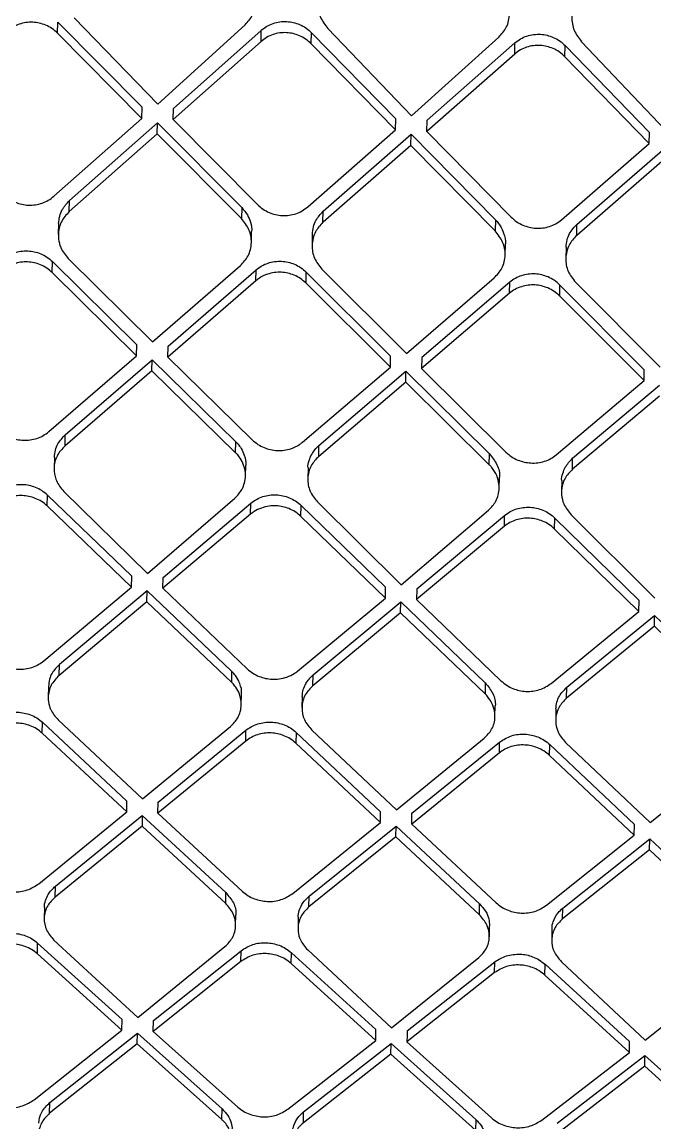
# Model space of a CAD drawing. Extents: x 939 to 1039, y 781 to 934.
# Drawn here: x 965.146 to 966.036, y 880.54 to 882.088 of the extents above; entities that cross this region are included whole.
import ezdxf

# ---------------------------------------------------------------- set-up
doc = ezdxf.new("R2010")
doc.units = 0
doc.header["$MEASUREMENT"] = 0
doc.layers.add('1', color=4, linetype='Continuous')

# ---------------------------------------------------------------- blocks, each defined once
blk = doc.blocks.new('Envoy')
at = {"layer": '1', "color": 3, "linetype": 'Continuous', "lineweight": 25}
for p, q in [((26.5653, 82.9198), (26.683, 82.7982)), ((26.542, 82.8982), (26.5423, 82.9138)), ((26.5423, 82.9138), (26.6609, 82.7939)), ((26.683, 82.7982), (26.8058, 82.9099)), ((26.7048, 82.7921), (26.8284, 82.902)), ((26.8281, 82.8864), (26.8284, 82.902)), ((26.922, 82.9046), (27.0397, 82.7819)), ((26.6605, 82.7783), (26.542, 82.8982)), ((26.8281, 82.8864), (26.7045, 82.7765)), ((26.8987, 82.8832), (26.8991, 82.8988)), ((26.8991, 82.8988), (27.0176, 82.7778)), ((27.0397, 82.7819), (27.1625, 82.8925)), ((27.0616, 82.7756), (27.1851, 82.8845)), ((27.1848, 82.8688), (27.1851, 82.8844)), ((27.2787, 82.8861), (27.3964, 82.7624)), ((27.0173, 82.7622), (26.8987, 82.8832)), ((27.1848, 82.8688), (27.0612, 82.76)), ((27.2554, 82.8649), (27.2558, 82.8806)), ((27.2558, 82.8806), (27.3743, 82.7585)), ((27.3739, 82.7429), (27.2554, 82.8649)), ((26.6605, 82.7783), (26.6609, 82.7939)), ((26.7045, 82.7765), (26.7048, 82.7921)), ((26.537, 82.6688), (26.6605, 82.7783)), ((26.7045, 82.7765), (26.8231, 82.6571)), ((27.0173, 82.7622), (27.0176, 82.7778)), ((27.0612, 82.76), (27.0616, 82.7756)), ((26.5588, 82.6628), (26.6824, 82.7721)), ((26.6821, 82.7566), (26.6824, 82.7721)), ((26.6824, 82.7721), (26.801, 82.6529)), ((26.8937, 82.6538), (27.0173, 82.7622)), ((27.0612, 82.76), (27.1798, 82.6395)), ((26.6821, 82.7566), (26.5585, 82.6473)), ((26.8006, 82.6374), (26.6821, 82.7566)), ((26.9156, 82.6477), (27.0391, 82.7559)), ((27.0388, 82.7403), (27.0391, 82.7559)), ((27.0391, 82.7559), (27.1577, 82.6356)), ((27.3739, 82.7429), (27.3743, 82.7585)), ((27.0388, 82.7403), (26.9153, 82.6322)), ((27.1573, 82.6201), (27.0388, 82.7403)), ((27.2504, 82.6356), (27.3739, 82.7429)), ((27.2723, 82.6293), (27.3958, 82.7364)), ((27.3954, 82.7208), (27.2719, 82.6138)), ((26.5585, 82.6473), (26.5588, 82.6628)), ((26.801, 82.6529), (26.8006, 82.6374)), ((26.9152, 82.6322), (26.9156, 82.6477)), ((26.5435, 82.6303), (26.5431, 82.6148)), ((27.1577, 82.6356), (27.1573, 82.6201)), ((27.2719, 82.6138), (27.2723, 82.6293)), ((26.8145, 82.6037), (26.8149, 82.6192)), ((26.9002, 82.6153), (26.8999, 82.5998)), ((27.1712, 82.5862), (27.1716, 82.6017)), ((27.2569, 82.5971), (27.2566, 82.5815)), ((26.5346, 82.5615), (26.535, 82.577)), ((26.5349, 82.577), (26.6536, 82.46)), ((26.557, 82.5812), (26.6757, 82.4639)), ((26.6532, 82.4445), (26.5346, 82.5615)), ((26.6757, 82.4639), (26.7992, 82.5713)), ((26.6975, 82.4582), (26.8211, 82.5653)), ((26.8207, 82.5498), (26.8211, 82.5653)), ((26.8914, 82.5466), (26.8917, 82.5621)), ((26.8917, 82.5621), (27.0103, 82.4441)), ((26.9138, 82.5661), (27.0324, 82.4478)), ((26.8207, 82.5498), (26.6972, 82.4427)), ((27.01, 82.4286), (26.8914, 82.5466)), ((27.0324, 82.4478), (27.1559, 82.554)), ((27.1778, 82.5478), (27.0543, 82.4419)), ((27.1774, 82.5323), (27.1778, 82.5478)), ((27.2481, 82.5285), (27.2484, 82.544)), ((27.367, 82.4249), (27.2484, 82.544)), ((27.2705, 82.5477), (27.3891, 82.4285)), ((27.1774, 82.5323), (27.0539, 82.4264)), ((27.3666, 82.4095), (27.2481, 82.5285)), ((26.6532, 82.4445), (26.6536, 82.46)), ((26.6972, 82.4427), (26.6975, 82.4582)), ((26.5297, 82.3378), (26.6532, 82.4445)), ((26.5528, 82.3333), (26.6751, 82.4388)), ((26.6748, 82.4233), (26.6751, 82.4387)), ((26.6751, 82.4388), (26.7926, 82.3236)), ((26.6972, 82.4427), (26.8158, 82.3263)), ((27.01, 82.4286), (27.0103, 82.4441)), ((27.0543, 82.4419), (27.0539, 82.4264)), ((26.6748, 82.4233), (26.5525, 82.3179)), ((26.7923, 82.3082), (26.6748, 82.4233)), ((26.8865, 82.3231), (27.01, 82.4286)), ((26.9096, 82.3184), (27.0318, 82.4227)), ((27.0315, 82.4072), (27.0318, 82.4227)), ((27.0318, 82.4227), (27.1493, 82.3066)), ((27.0539, 82.4264), (27.1725, 82.309)), ((27.3666, 82.4095), (27.367, 82.4249)), ((27.0315, 82.4072), (26.9092, 82.303)), ((27.149, 82.2912), (27.0315, 82.4072)), ((27.2432, 82.3052), (27.3666, 82.4095)), ((27.2662, 82.3003), (27.3885, 82.4034)), ((27.3882, 82.3879), (27.2659, 82.2849)), ((26.5525, 82.3179), (26.5528, 82.3333)), ((26.7923, 82.3082), (26.7926, 82.3236)), ((26.9092, 82.303), (26.9095, 82.3184)), ((26.5375, 82.3016), (26.5371, 82.2862)), ((27.149, 82.2912), (27.1493, 82.3066)), ((27.2659, 82.2849), (27.2662, 82.3003)), ((26.8062, 82.2754), (26.8065, 82.2908)), ((26.8942, 82.2868), (26.8939, 82.2714)), ((27.1629, 82.2582), (27.1632, 82.2736)), ((27.2509, 82.2689), (27.2506, 82.2535)), ((26.5274, 82.2333), (26.5278, 82.2487)), ((26.6465, 82.1347), (26.5278, 82.2487)), ((26.5507, 82.2538), (26.6685, 82.1382)), ((26.6461, 82.1193), (26.5274, 82.2333)), ((26.6685, 82.1382), (26.7912, 82.2441)), ((26.6904, 82.1329), (26.8139, 82.2372)), ((26.8135, 82.2218), (26.8139, 82.2372)), ((26.8842, 82.2187), (26.8845, 82.234)), ((26.8845, 82.234), (27.0032, 82.1191)), ((26.9075, 82.239), (27.0253, 82.1225)), ((26.8135, 82.2218), (26.6901, 82.1176)), ((27.0029, 82.1038), (26.8842, 82.2187)), ((27.0253, 82.1225), (27.1479, 82.2272)), ((27.0472, 82.117), (27.1706, 82.2201)), ((27.1703, 82.2047), (27.1706, 82.22)), ((27.2642, 82.2209), (27.382, 82.1036)), ((27.1703, 82.2047), (27.0468, 82.1017)), ((27.2409, 82.2009), (27.2412, 82.2163)), ((27.2412, 82.2163), (27.3599, 82.1005)), ((27.3595, 82.0851), (27.2409, 82.2009)), ((26.6461, 82.1193), (26.6465, 82.1347)), ((26.6901, 82.1176), (26.6904, 82.1329)), ((26.5227, 82.0155), (26.6461, 82.1193)), ((26.668, 82.114), (26.5446, 82.0104)), ((26.6677, 82.0987), (26.668, 82.114)), ((26.7867, 82.0009), (26.668, 82.114)), ((26.6901, 82.1176), (26.8088, 82.0042)), ((27.0472, 82.117), (27.0468, 82.1017)), ((26.6677, 82.0987), (26.5442, 81.9951)), ((26.7864, 81.9856), (26.6677, 82.0987)), ((26.8794, 82.0012), (27.0029, 82.1038)), ((26.9013, 81.9959), (27.0247, 82.0983)), ((27.0244, 82.083), (27.0248, 82.0983)), ((27.0248, 82.0983), (27.1434, 81.9844)), ((27.0468, 82.1017), (27.1655, 81.9875)), ((27.3595, 82.0851), (27.3599, 82.1005)), ((27.0244, 82.083), (26.901, 81.9806)), ((27.1431, 81.9691), (27.0244, 82.083)), ((27.2362, 81.9838), (27.3595, 82.0851)), ((27.258, 81.9784), (27.3814, 82.0795)), ((27.3811, 82.0642), (27.3814, 82.0795)), ((27.3814, 82.0795), (27.5001, 81.9648)), ((27.3811, 82.0642), (27.2577, 81.9631)), ((27.4998, 81.9495), (27.3811, 82.0642)), ((26.5442, 81.9951), (26.5446, 82.0104)), ((26.7867, 82.0009), (26.7864, 81.9856)), ((26.901, 81.9806), (26.9013, 81.9959)), ((26.5293, 81.9796), (26.5289, 81.9643)), ((27.1434, 81.9844), (27.1431, 81.9691)), ((27.2577, 81.9631), (27.258, 81.9784)), ((26.8003, 81.9537), (26.8007, 81.969)), ((26.886, 81.9652), (26.8857, 81.95)), ((27.157, 81.9371), (27.1574, 81.9523)), ((27.2427, 81.9479), (27.2424, 81.9326)), ((26.5205, 81.9138), (26.5208, 81.9291)), ((26.5208, 81.9291), (26.6395, 81.8183)), ((26.5429, 81.9325), (26.6616, 81.8214)), ((26.6392, 81.8031), (26.5205, 81.9138)), ((26.6616, 81.8214), (26.785, 81.923)), ((26.6835, 81.8166), (26.8069, 81.918)), ((26.8066, 81.9027), (26.8069, 81.918)), ((26.8776, 81.9149), (26.8772, 81.8996)), ((26.8776, 81.9149), (26.9963, 81.8033)), ((26.8996, 81.9181), (27.0184, 81.8062)), ((26.8066, 81.9027), (26.6832, 81.8014)), ((26.996, 81.7881), (26.8772, 81.8996)), ((27.0184, 81.8062), (27.1417, 81.9066)), ((27.0403, 81.8013), (27.1636, 81.9014)), ((27.1633, 81.8861), (27.1636, 81.9014)), ((27.2339, 81.8825), (27.2343, 81.8978)), ((27.2343, 81.8978), (27.353, 81.7854)), ((27.2563, 81.9007), (27.3751, 81.7881)), ((27.1633, 81.8861), (27.0399, 81.786)), ((27.3527, 81.7702), (27.2339, 81.8825)), ((27.3751, 81.7881), (27.4984, 81.8872)), ((26.6392, 81.8031), (26.6395, 81.8183)), ((26.6832, 81.8014), (26.6835, 81.8166)), ((26.5158, 81.7022), (26.6392, 81.8031)), ((26.6832, 81.8014), (26.8019, 81.6914)), ((26.996, 81.7881), (26.9963, 81.8033)), ((27.0399, 81.786), (27.0403, 81.8013)), ((26.5389, 81.6986), (26.6611, 81.7983)), ((26.6611, 81.7982), (26.6608, 81.783)), ((26.6611, 81.7983), (26.7787, 81.6896)), ((26.8726, 81.6884), (26.996, 81.7881)), ((27.0399, 81.786), (27.1587, 81.6753)), ((27.3527, 81.7702), (27.353, 81.7854)), ((26.6608, 81.783), (26.5386, 81.6834)), ((26.7784, 81.6743), (26.6608, 81.783)), ((26.8957, 81.6847), (27.0179, 81.7832)), ((27.0175, 81.7679), (27.0179, 81.7831)), ((27.0179, 81.7832), (27.1355, 81.6737)), ((27.2293, 81.6718), (27.3527, 81.7702)), ((27.0175, 81.7679), (26.8954, 81.6695)), ((27.1351, 81.6585), (27.0175, 81.7679)), ((27.2524, 81.6679), (27.3746, 81.7651)), ((27.3742, 81.7499), (27.3746, 81.7651)), ((27.3746, 81.7651), (27.4922, 81.6551)), ((27.3742, 81.7499), (27.2521, 81.6527)), ((27.4918, 81.6399), (27.3742, 81.7499)), ((26.5386, 81.6834), (26.5389, 81.6986)), ((26.7784, 81.6743), (26.7787, 81.6896)), ((26.8954, 81.6695), (26.8957, 81.6847)), ((26.5236, 81.6687), (26.5233, 81.6535)), ((27.1351, 81.6585), (27.1355, 81.6737)), ((27.2521, 81.6527), (27.2524, 81.6679)), ((26.7924, 81.6433), (26.7927, 81.6585)), ((26.8804, 81.6549), (26.8801, 81.6397)), ((27.1491, 81.6275), (27.1494, 81.6429)), ((27.2371, 81.6382), (27.2368, 81.6232)), ((26.5137, 81.6036), (26.514, 81.6187)), ((26.514, 81.6187), (26.6328, 81.5113)), ((26.5369, 81.6229), (26.6549, 81.514)), ((26.6325, 81.4962), (26.5137, 81.6036)), ((26.6549, 81.514), (26.7774, 81.6139)), ((26.6768, 81.5097), (26.8001, 81.608)), ((26.7998, 81.5928), (26.8001, 81.608)), ((26.8705, 81.5899), (26.8708, 81.6051)), ((26.8708, 81.6051), (26.9896, 81.4971)), ((26.8937, 81.6091), (27.0117, 81.4995)), ((26.7998, 81.5928), (26.6765, 81.4945)), ((26.9893, 81.4819), (26.8705, 81.5899)), ((27.0117, 81.4995), (27.1342, 81.5982)), ((27.0336, 81.4951), (27.1569, 81.5923)), ((27.1565, 81.5771), (27.1569, 81.5922)), ((27.2272, 81.5736), (27.2275, 81.5888)), ((27.2275, 81.5888), (27.3463, 81.4802)), ((27.2504, 81.5925), (27.3684, 81.4824)), ((27.1565, 81.5771), (27.0332, 81.48)), ((27.346, 81.465), (27.2272, 81.5736)), ((27.3684, 81.4824), (27.4908, 81.5798)), ((26.6325, 81.4962), (26.6328, 81.5113)), ((26.6765, 81.4945), (26.6768, 81.5097)), ((26.5092, 81.3984), (26.6325, 81.4962)), ((26.5311, 81.3944), (26.6544, 81.4919)), ((26.6541, 81.4768), (26.6544, 81.4919)), ((26.6544, 81.4919), (26.7733, 81.3857)), ((26.6765, 81.4945), (26.7953, 81.3881)), ((26.9893, 81.4819), (26.9896, 81.4971)), ((26.6541, 81.4768), (26.5308, 81.3793)), ((26.7729, 81.3705), (26.6541, 81.4768)), ((26.866, 81.3853), (26.9893, 81.4819)), ((26.8879, 81.3812), (27.0112, 81.4776)), ((27.0108, 81.4624), (27.0112, 81.4775)), ((27.0112, 81.4776), (27.13, 81.3708)), ((27.0332, 81.48), (27.1521, 81.3729)), ((27.346, 81.465), (27.3463, 81.4802)), ((27.0108, 81.4624), (26.8876, 81.366)), ((27.1297, 81.3556), (27.0108, 81.4624)), ((27.2227, 81.3696), (27.346, 81.465)), ((27.2446, 81.3655), (27.3679, 81.4606)), ((27.3676, 81.4454), (27.3679, 81.4606)), ((27.3679, 81.4606), (27.4867, 81.3533)), ((27.3676, 81.4454), (27.2443, 81.3503)), ((27.4864, 81.3382), (27.3676, 81.4454)), ((26.5308, 81.3793), (26.5311, 81.3944)), ((26.7729, 81.3705), (26.7733, 81.3857)), ((26.8876, 81.366), (26.8879, 81.3812)), ((27.13, 81.3708), (27.1297, 81.3556))]:
    blk.add_line(p, q, dxfattribs=at)
for points, knots in [([(26.8058, 82.9099), (26.8097, 82.9143), (26.8158, 82.9212), (26.8199, 82.933), (26.8215, 82.9458), (26.8188, 82.962), (26.8109, 82.9723), (26.8069, 82.9773)], [0, 0, 0, 0, 0.230744, 0.361098, 0.501235, 0.750868, 1, 1, 1, 1]), ([(26.9238, 82.972), (26.9199, 82.9677), (26.9137, 82.9608), (26.9095, 82.949), (26.9077, 82.9362), (26.9103, 82.9199), (26.9181, 82.9097), (26.922, 82.9046)], [0, 0, 0, 0, 0.229386, 0.360148, 0.501401, 0.750997, 1, 1, 1, 1]), ([(27.1625, 82.8925), (27.1664, 82.8969), (27.1726, 82.9038), (27.1766, 82.9157), (27.1782, 82.9284), (27.1755, 82.9446), (27.1676, 82.9548), (27.1636, 82.96)], [0, 0, 0, 0, 0.232806, 0.362696, 0.501393, 0.750877, 1, 1, 1, 1]), ([(27.2805, 82.9536), (27.2766, 82.9492), (27.2704, 82.9424), (27.2662, 82.9305), (27.2644, 82.9178), (27.267, 82.9016), (27.2748, 82.8913), (27.2787, 82.8861)], [0, 0, 0, 0, 0.23153, 0.361785, 0.501531, 0.750955, 1, 1, 1, 1]), ([(26.8284, 82.9021), (26.831, 82.9041), (26.8361, 82.9081), (26.8451, 82.9121), (26.8545, 82.9143), (26.8673, 82.9149), (26.88, 82.9118), (26.8916, 82.9057), (26.8965, 82.9011), (26.8991, 82.8988)], [0, 0, 0, 0, 0.129435, 0.255851, 0.379519, 0.500797, 0.737998, 0.865938, 1, 1, 1, 1]), ([(26.542, 82.8982), (26.5394, 82.9005), (26.5345, 82.9049), (26.5229, 82.911), (26.507, 82.9147), (26.4908, 82.9122), (26.479, 82.9069), (26.4739, 82.9028), (26.4713, 82.9008)], [0, 0, 0, 0, 0.133243, 0.260986, 0.499752, 0.742692, 0.869576, 1, 1, 1, 1]), ([(26.8987, 82.8832), (26.8962, 82.8855), (26.8912, 82.89), (26.8797, 82.8962), (26.8669, 82.8992), (26.8542, 82.8987), (26.8448, 82.8964), (26.8357, 82.8925), (26.8306, 82.8884), (26.8281, 82.8864)], [0, 0, 0, 0, 0.134049, 0.261938, 0.499066, 0.620291, 0.744053, 0.870522, 1, 1, 1, 1]), ([(27.1851, 82.8845), (27.1877, 82.8865), (27.1927, 82.8904), (27.2018, 82.8943), (27.2113, 82.8965), (27.224, 82.8969), (27.2367, 82.8938), (27.2482, 82.8875), (27.2532, 82.8829), (27.2558, 82.8806)], [0, 0, 0, 0, 0.128778, 0.255045, 0.379104, 0.501348, 0.736921, 0.865058, 1, 1, 1, 1]), ([(27.2554, 82.8649), (27.2529, 82.8673), (27.2479, 82.8719), (27.2364, 82.8781), (27.2236, 82.8813), (27.2109, 82.8808), (27.2014, 82.8787), (27.1924, 82.8748), (27.1873, 82.8708), (27.1848, 82.8688)], [0, 0, 0, 0, 0.135063, 0.263292, 0.499025, 0.621012, 0.745079, 0.87129, 1, 1, 1, 1]), ([(26.4663, 82.6714), (26.4688, 82.6691), (26.4737, 82.6648), (26.4853, 82.6588), (26.5013, 82.6551), (26.5175, 82.6576), (26.5293, 82.6628), (26.5344, 82.6668), (26.537, 82.6688)], [0, 0, 0, 0, 0.132177, 0.259554, 0.499634, 0.744295, 0.8708, 1, 1, 1, 1]), ([(26.5435, 82.6303), (26.5438, 82.6338), (26.5445, 82.6406), (26.549, 82.6522), (26.5551, 82.6588), (26.5588, 82.6628)], [0, 0, 0, 0, 0.29351, 0.563334, 1, 1, 1, 1]), ([(26.801, 82.6529), (26.8038, 82.6496), (26.8091, 82.6433), (26.8137, 82.6318), (26.8155, 82.6237), (26.8149, 82.6192), (26.8149, 82.6192)], [0, 0, 0, 0, 0.343029, 0.631203, 0.996692, 1, 1, 1, 1]), ([(26.8231, 82.657), (26.8256, 82.6548), (26.8305, 82.6504), (26.8421, 82.6443), (26.8581, 82.6405), (26.8743, 82.6428), (26.8861, 82.6479), (26.8912, 82.6519), (26.8937, 82.6538)], [0, 0, 0, 0, 0.133183, 0.260919, 0.499517, 0.74545, 0.871693, 1, 1, 1, 1]), ([(26.5585, 82.6473), (26.5543, 82.6426), (26.5458, 82.6332), (26.5424, 82.6167), (26.5438, 82.6046), (26.5476, 82.5928), (26.553, 82.5861), (26.557, 82.5812)], [0, 0, 0, 0, 0.249617, 0.499876, 0.663693, 0.750668, 1, 1, 1, 1]), ([(26.7992, 82.5713), (26.8032, 82.5756), (26.8094, 82.5823), (26.8136, 82.5939), (26.8153, 82.6064), (26.8126, 82.6224), (26.8046, 82.6324), (26.8006, 82.6374)], [0, 0, 0, 0, 0.232377, 0.362293, 0.501121, 0.750657, 1, 1, 1, 1]), ([(26.9003, 82.6153), (26.9006, 82.6188), (26.9012, 82.6256), (26.9057, 82.6371), (26.9118, 82.6436), (26.9156, 82.6477)], [0, 0, 0, 0, 0.29224, 0.558081, 1, 1, 1, 1]), ([(27.1798, 82.6395), (27.1823, 82.6372), (27.1873, 82.6327), (27.1988, 82.6266), (27.2116, 82.6235), (27.2244, 82.6239), (27.2339, 82.626), (27.2428, 82.6298), (27.2479, 82.6337), (27.2504, 82.6356)], [0, 0, 0, 0, 0.134104, 0.262015, 0.498736, 0.622356, 0.746931, 0.872739, 1, 1, 1, 1]), ([(26.9152, 82.6322), (26.9113, 82.6279), (26.9051, 82.6212), (26.9009, 82.6096), (26.8992, 82.5971), (26.9019, 82.5811), (26.9098, 82.5711), (26.9138, 82.5661)], [0, 0, 0, 0, 0.230338, 0.360818, 0.501259, 0.750756, 1, 1, 1, 1]), ([(27.1577, 82.6356), (27.1579, 82.6353), (27.1587, 82.6346), (27.1611, 82.6319), (27.1653, 82.6262), (27.1701, 82.6158), (27.1723, 82.6068), (27.1716, 82.6018), (27.1716, 82.6017)], [0, 0, 0, 0, 0.02783, 0.083371, 0.277313, 0.581517, 0.995392, 1, 1, 1, 1]), ([(27.2569, 82.5971), (27.2573, 82.6005), (27.2579, 82.6072), (27.2623, 82.6186), (27.2684, 82.6252), (27.2723, 82.6293)], [0, 0, 0, 0, 0.286389, 0.550915, 1, 1, 1, 1]), ([(27.1559, 82.554), (27.1599, 82.5583), (27.1662, 82.565), (27.1703, 82.5766), (27.172, 82.5891), (27.1693, 82.605), (27.1613, 82.615), (27.1573, 82.6201)], [0, 0, 0, 0, 0.234655, 0.364035, 0.501237, 0.750641, 1, 1, 1, 1]), ([(27.2719, 82.6138), (27.2679, 82.6095), (27.2617, 82.6028), (27.2575, 82.5912), (27.2559, 82.5787), (27.2586, 82.5628), (27.2665, 82.5528), (27.2705, 82.5477)], [0, 0, 0, 0, 0.23277, 0.362671, 0.501338, 0.750702, 1, 1, 1, 1]), ([(26.4643, 82.5796), (26.4669, 82.5816), (26.472, 82.5856), (26.4838, 82.5907), (26.4999, 82.5931), (26.5159, 82.5896), (26.5274, 82.5836), (26.5324, 82.5792), (26.535, 82.577)], [0, 0, 0, 0, 0.130248, 0.257163, 0.500635, 0.739229, 0.866904, 1, 1, 1, 1]), ([(26.5346, 82.5615), (26.5321, 82.5637), (26.5271, 82.5681), (26.5155, 82.5741), (26.4996, 82.5776), (26.4835, 82.5752), (26.4716, 82.5701), (26.4665, 82.5661), (26.4639, 82.5641)], [0, 0, 0, 0, 0.13333, 0.261137, 0.499821, 0.743116, 0.869917, 1, 1, 1, 1]), ([(26.821, 82.5653), (26.8236, 82.5673), (26.8287, 82.5712), (26.8406, 82.5763), (26.8567, 82.5786), (26.8726, 82.5748), (26.8842, 82.5688), (26.8892, 82.5644), (26.8917, 82.5621)], [0, 0, 0, 0, 0.129218, 0.255736, 0.500572, 0.737575, 0.865673, 1, 1, 1, 1]), ([(26.8914, 82.5466), (26.8888, 82.5489), (26.8838, 82.5533), (26.8722, 82.5594), (26.8594, 82.5623), (26.8466, 82.5617), (26.8361, 82.5592), (26.8272, 82.5552), (26.8224, 82.5512), (26.8207, 82.5498)], [0, 0, 0, 0, 0.134348, 0.26245, 0.499529, 0.624263, 0.749545, 0.914824, 1, 1, 1, 1]), ([(27.2484, 82.544), (27.2458, 82.5463), (27.2408, 82.5508), (27.2293, 82.5569), (27.2133, 82.5607), (27.1972, 82.5586), (27.1854, 82.5536), (27.1803, 82.5498), (27.1778, 82.5478)], [0, 0, 0, 0, 0.13568, 0.264226, 0.499461, 0.745526, 0.87173, 1, 1, 1, 1]), ([(27.2481, 82.5285), (27.2455, 82.5308), (27.2405, 82.5353), (27.2289, 82.5414), (27.213, 82.5452), (27.1969, 82.5431), (27.185, 82.5381), (27.18, 82.5343), (27.1774, 82.5323)], [0, 0, 0, 0, 0.135743, 0.264378, 0.499809, 0.745583, 0.871773, 1, 1, 1, 1]), ([(26.459, 82.3404), (26.4616, 82.3382), (26.4665, 82.3339), (26.4781, 82.3281), (26.4941, 82.3245), (26.5103, 82.3269), (26.5221, 82.332), (26.5272, 82.3359), (26.5297, 82.3378)], [0, 0, 0, 0, 0.132075, 0.259484, 0.499757, 0.745009, 0.871373, 1, 1, 1, 1]), ([(26.5375, 82.3016), (26.5378, 82.3051), (26.5384, 82.3117), (26.543, 82.323), (26.5491, 82.3294), (26.5528, 82.3333)], [0, 0, 0, 0, 0.296569, 0.563828, 1, 1, 1, 1]), ([(26.8158, 82.3263), (26.8184, 82.324), (26.8234, 82.3197), (26.8349, 82.3138), (26.8478, 82.3109), (26.8606, 82.3114), (26.8714, 82.3139), (26.8795, 82.3178), (26.8846, 82.3214), (26.886, 82.3227), (26.8865, 82.3231)], [0, 0, 0, 0, 0.133099, 0.26075, 0.499019, 0.624478, 0.749567, 0.924951, 0.974997, 1, 1, 1, 1]), ([(26.5525, 82.3179), (26.5483, 82.3134), (26.5399, 82.3042), (26.5361, 82.287), (26.538, 82.2751), (26.5423, 82.264), (26.5467, 82.2586), (26.5507, 82.2538)], [0, 0, 0, 0, 0.249858, 0.50007, 0.722858, 0.750338, 1, 1, 1, 1]), ([(26.7926, 82.3236), (26.7936, 82.3226), (26.7964, 82.3197), (26.8009, 82.3135), (26.8052, 82.3037), (26.8072, 82.2954), (26.8065, 82.2909), (26.8065, 82.2908)], [0, 0, 0, 0, 0.113792, 0.317123, 0.609763, 0.991427, 1, 1, 1, 1]), ([(26.8942, 82.2868), (26.8942, 82.2869), (26.8937, 82.2903), (26.8956, 82.2969), (26.8996, 82.3081), (26.9057, 82.3144), (26.9095, 82.3184)], [0, 0, 0, 0, 0.003668, 0.294134, 0.557272, 1, 1, 1, 1]), ([(26.7912, 82.2441), (26.795, 82.2482), (26.801, 82.2546), (26.8052, 82.2659), (26.8069, 82.2773), (26.8048, 82.2895), (26.7996, 82.2996), (26.7954, 82.3051), (26.7931, 82.3074), (26.7925, 82.308), (26.7923, 82.3082), (26.7923, 82.3082)], [0, 0, 0, 0, 0.225118, 0.356516, 0.500194, 0.714248, 0.86907, 0.964398, 0.98966, 0.998826, 1, 1, 1, 1]), ([(26.9092, 82.303), (26.9053, 82.2988), (26.8991, 82.2924), (26.8949, 82.2811), (26.8931, 82.269), (26.8957, 82.2536), (26.9036, 82.2438), (26.9075, 82.239)], [0, 0, 0, 0, 0.231787, 0.361848, 0.501083, 0.750545, 1, 1, 1, 1]), ([(27.1493, 82.3066), (27.1532, 82.3017), (27.1609, 82.2919), (27.164, 82.2796), (27.1632, 82.2737), (27.1632, 82.2736)], [0, 0, 0, 0, 0.495924, 0.991582, 1, 1, 1, 1]), ([(27.1725, 82.309), (27.1751, 82.3067), (27.1801, 82.3023), (27.1917, 82.2963), (27.2077, 82.2926), (27.2238, 82.2946), (27.2357, 82.2996), (27.2407, 82.3033), (27.2432, 82.3052)], [0, 0, 0, 0, 0.134596, 0.262839, 0.499582, 0.74771, 0.8734, 1, 1, 1, 1]), ([(27.251, 82.2689), (27.251, 82.269), (27.2503, 82.2724), (27.2523, 82.2789), (27.2562, 82.29), (27.2623, 82.2963), (27.2662, 82.3003)], [0, 0, 0, 0, 0.007502, 0.29141, 0.551743, 1, 1, 1, 1]), ([(27.1479, 82.2272), (27.1518, 82.2313), (27.1578, 82.2377), (27.162, 82.2489), (27.163, 82.2559), (27.1629, 82.261), (27.1625, 82.2669), (27.1599, 82.2764), (27.1546, 82.2851), (27.1504, 82.2899), (27.1491, 82.2911), (27.149, 82.2912)], [0, 0, 0, 0, 0.228485, 0.358992, 0.500078, 0.526977, 0.577603, 0.749738, 0.930034, 0.992889, 1, 1, 1, 1]), ([(27.2659, 82.2849), (27.262, 82.2809), (27.2559, 82.2745), (27.2517, 82.2633), (27.2506, 82.2569), (27.2506, 82.2535), (27.2506, 82.2534), (27.2506, 82.253), (27.2506, 82.2515), (27.2508, 82.2458), (27.2534, 82.2343), (27.2603, 82.2258), (27.2642, 82.2209)], [0, 0, 0, 0, 0.226983, 0.358103, 0.50071, 0.501307, 0.502371, 0.505866, 0.518519, 0.56623, 0.750723, 1, 1, 1, 1]), ([(26.5278, 82.2487), (26.5252, 82.2508), (26.5202, 82.2551), (26.5086, 82.2609), (26.4926, 82.2644), (26.4764, 82.262), (26.4647, 82.257), (26.4596, 82.2531), (26.4571, 82.2512)], [0, 0, 0, 0, 0.133318, 0.261535, 0.502027, 0.745915, 0.871754, 1, 1, 1, 1]), ([(26.8139, 82.2372), (26.8164, 82.2391), (26.8215, 82.2429), (26.8333, 82.2479), (26.8494, 82.2501), (26.8654, 82.2465), (26.8769, 82.2406), (26.882, 82.2363), (26.8845, 82.2341)], [0, 0, 0, 0, 0.128657, 0.254996, 0.500344, 0.736844, 0.865171, 1, 1, 1, 1]), ([(26.5274, 82.2333), (26.5249, 82.2355), (26.5199, 82.2398), (26.5083, 82.2455), (26.4924, 82.249), (26.4763, 82.2467), (26.4644, 82.2416), (26.4593, 82.2378), (26.4568, 82.2358)], [0, 0, 0, 0, 0.133562, 0.261508, 0.49991, 0.743571, 0.870279, 1, 1, 1, 1]), ([(26.8842, 82.2187), (26.8816, 82.2209), (26.8766, 82.2252), (26.865, 82.2311), (26.8522, 82.234), (26.8389, 82.2334), (26.8283, 82.2307), (26.8196, 82.2267), (26.8151, 82.2231), (26.8135, 82.2218)], [0, 0, 0, 0, 0.134869, 0.263171, 0.499656, 0.624617, 0.768978, 0.919287, 1, 1, 1, 1]), ([(27.1706, 82.2201), (27.1731, 82.2219), (27.1782, 82.2257), (27.19, 82.2305), (27.2061, 82.2326), (27.222, 82.2289), (27.2336, 82.223), (27.2386, 82.2186), (27.2412, 82.2163)], [0, 0, 0, 0, 0.127504, 0.253491, 0.500225, 0.73459, 0.863505, 1, 1, 1, 1]), ([(27.2409, 82.2009), (27.2383, 82.2032), (27.2332, 82.2076), (27.2216, 82.2135), (27.2057, 82.2172), (27.1897, 82.2152), (27.1778, 82.2103), (27.1728, 82.2066), (27.1703, 82.2047)], [0, 0, 0, 0, 0.136574, 0.265554, 0.499935, 0.746437, 0.872416, 1, 1, 1, 1]), ([(27.0029, 82.1038), (27.0029, 82.1066), (27.003, 82.1118), (27.0031, 82.1169), (27.0032, 82.1191)], [0, 0, 0, 0, 0.560023, 1, 1, 1, 1]), ([(26.452, 82.018), (26.4545, 82.0159), (26.4595, 82.0117), (26.4711, 82.006), (26.4871, 82.0026), (26.5033, 82.0049), (26.5151, 82.0099), (26.5201, 82.0136), (26.5227, 82.0155)], [0, 0, 0, 0, 0.132014, 0.259446, 0.499838, 0.74586, 0.872008, 1, 1, 1, 1]), ([(26.5446, 82.0104), (26.5408, 82.0066), (26.5348, 82.0004), (26.5302, 81.9894), (26.5296, 81.983), (26.5293, 81.9796)], [0, 0, 0, 0, 0.439332, 0.70511, 1, 1, 1, 1]), ([(26.8088, 82.0042), (26.8113, 82.0021), (26.8163, 81.9979), (26.8279, 81.9921), (26.8408, 81.9893), (26.8541, 81.9899), (26.8648, 81.9925), (26.8734, 81.9964), (26.8779, 81.9999), (26.8795, 82.0012)], [0, 0, 0, 0, 0.13334, 0.261122, 0.499204, 0.624883, 0.769774, 0.920433, 1, 1, 1, 1]), ([(26.5442, 81.9951), (26.54, 81.9907), (26.5316, 81.9818), (26.5281, 81.9659), (26.5296, 81.9545), (26.5316, 81.9489), (26.5346, 81.942), (26.5388, 81.9371), (26.5429, 81.9325)], [0, 0, 0, 0, 0.249793, 0.499677, 0.679349, 0.742778, 0.750271, 1, 1, 1, 1]), ([(26.785, 81.923), (26.7889, 81.927), (26.7951, 81.9333), (26.7993, 81.9442), (26.801, 81.9555), (26.7989, 81.9675), (26.7936, 81.9775), (26.7893, 81.9827), (26.7871, 81.9849), (26.7866, 81.9854), (26.7864, 81.9856), (26.7864, 81.9856), (26.7864, 81.9856), (26.7864, 81.9856), (26.7864, 81.9856)], [0, 0, 0, 0, 0.227885, 0.35855, 0.500086, 0.718042, 0.874233, 0.968289, 0.991941, 0.997915, 0.999441, 0.99986, 0.999994, 1, 1, 1, 1]), ([(26.8006, 81.969), (26.8006, 81.969), (26.8015, 81.9739), (26.799, 81.9826), (26.7941, 81.9925), (26.7898, 81.9978), (26.7876, 82.0001), (26.787, 82.0007), (26.7868, 82.0008), (26.7867, 82.0009), (26.7867, 82.0009)], [0, 0, 0, 0, 0.001997, 0.430282, 0.739744, 0.929834, 0.979906, 0.993726, 0.99779, 1, 1, 1, 1]), ([(26.886, 81.9652), (26.8864, 81.9686), (26.887, 81.9749), (26.8915, 81.9858), (26.8975, 81.992), (26.9013, 81.9959)], [0, 0, 0, 0, 0.288589, 0.552216, 1, 1, 1, 1]), ([(27.1655, 81.9875), (27.1681, 81.9853), (27.1731, 81.981), (27.1847, 81.9751), (27.2007, 81.9716), (27.2204, 81.9737), (27.2309, 81.9804), (27.2362, 81.9838)], [0, 0, 0, 0, 0.135354, 0.264002, 0.500386, 0.749939, 1, 1, 1, 1]), ([(26.901, 81.9806), (26.897, 81.9766), (26.8908, 81.9702), (26.8867, 81.9592), (26.885, 81.9474), (26.8877, 81.9323), (26.8956, 81.9228), (26.8996, 81.9181)], [0, 0, 0, 0, 0.232985, 0.362696, 0.500925, 0.750392, 1, 1, 1, 1]), ([(27.1434, 81.9844), (27.1473, 81.9796), (27.1551, 81.9701), (27.1581, 81.9581), (27.1574, 81.9524), (27.1574, 81.9523)], [0, 0, 0, 0, 0.499069, 0.997726, 1, 1, 1, 1]), ([(27.2427, 81.9479), (27.2431, 81.9511), (27.2436, 81.9574), (27.2481, 81.9682), (27.2542, 81.9745), (27.258, 81.9784)], [0, 0, 0, 0, 0.282084, 0.544289, 1, 1, 1, 1]), ([(27.1417, 81.9066), (27.1457, 81.9106), (27.1519, 81.9169), (27.1561, 81.9278), (27.1578, 81.9396), (27.1551, 81.953), (27.1488, 81.963), (27.1447, 81.9675), (27.1435, 81.9687), (27.1431, 81.969), (27.1431, 81.9691)], [0, 0, 0, 0, 0.231743, 0.361581, 0.500463, 0.749326, 0.932546, 0.980812, 0.997939, 1, 1, 1, 1]), ([(27.2577, 81.9631), (27.2538, 81.9591), (27.2476, 81.9529), (27.2434, 81.942), (27.2422, 81.9337), (27.2427, 81.9247), (27.2458, 81.9132), (27.2523, 81.9054), (27.2563, 81.9007)], [0, 0, 0, 0, 0.229044, 0.359558, 0.500422, 0.590363, 0.750606, 1, 1, 1, 1]), ([(26.4501, 81.9316), (26.4527, 81.9335), (26.4577, 81.9372), (26.4696, 81.9421), (26.4856, 81.9444), (26.5016, 81.9411), (26.5132, 81.9354), (26.5182, 81.9313), (26.5208, 81.9291)], [0, 0, 0, 0, 0.129028, 0.255432, 0.499676, 0.737452, 0.865731, 1, 1, 1, 1]), ([(26.5205, 81.9138), (26.5179, 81.916), (26.5129, 81.9202), (26.5012, 81.9258), (26.4853, 81.9291), (26.4693, 81.9269), (26.4574, 81.922), (26.4523, 81.9182), (26.4498, 81.9163)], [0, 0, 0, 0, 0.134085, 0.262263, 0.49998, 0.743964, 0.870586, 1, 1, 1, 1]), ([(26.8069, 81.918), (26.8094, 81.9198), (26.8145, 81.9235), (26.8263, 81.9283), (26.8423, 81.9305), (26.8582, 81.927), (26.8699, 81.9214), (26.875, 81.9171), (26.8776, 81.9149)], [0, 0, 0, 0, 0.12755, 0.253448, 0.49938, 0.734699, 0.863712, 1, 1, 1, 1]), ([(26.8772, 81.8997), (26.8746, 81.9018), (26.8695, 81.9061), (26.8579, 81.9118), (26.842, 81.9152), (26.826, 81.9131), (26.8142, 81.9082), (26.8091, 81.9046), (26.8066, 81.9027)], [0, 0, 0, 0, 0.135943, 0.264732, 0.500035, 0.745711, 0.871894, 1, 1, 1, 1]), ([(27.1636, 81.9014), (27.1689, 81.9048), (27.1794, 81.9114), (27.199, 81.9135), (27.2148, 81.91), (27.2265, 81.9043), (27.2316, 81.9), (27.2343, 81.8978)], [0, 0, 0, 0, 0.251351, 0.499313, 0.732094, 0.861748, 1, 1, 1, 1]), ([(27.2339, 81.8825), (27.2313, 81.8847), (27.2262, 81.889), (27.2145, 81.8948), (27.1986, 81.8983), (27.1826, 81.8963), (27.1708, 81.8916), (27.1658, 81.8879), (27.1633, 81.8861)], [0, 0, 0, 0, 0.138139, 0.267657, 0.500053, 0.747403, 0.873172, 1, 1, 1, 1]), ([(26.4451, 81.7046), (26.4477, 81.7026), (26.4527, 81.6985), (26.4643, 81.693), (26.4803, 81.6898), (26.5001, 81.6921), (26.5105, 81.6988), (26.5158, 81.7022)], [0, 0, 0, 0, 0.132183, 0.259831, 0.500587, 0.748043, 1, 1, 1, 1]), ([(26.5237, 81.6687), (26.5236, 81.6688), (26.5232, 81.6721), (26.5249, 81.6784), (26.5291, 81.6889), (26.5351, 81.6949), (26.5389, 81.6986)], [0, 0, 0, 0, 0.006648, 0.299298, 0.562734, 1, 1, 1, 1]), ([(26.8019, 81.6914), (26.8045, 81.6893), (26.8095, 81.6851), (26.8212, 81.6796), (26.8371, 81.6762), (26.8569, 81.6785), (26.8674, 81.6851), (26.8726, 81.6884)], [0, 0, 0, 0, 0.134159, 0.262466, 0.500563, 0.749972, 1, 1, 1, 1]), ([(26.5386, 81.6834), (26.5347, 81.6795), (26.5286, 81.6734), (26.5243, 81.6628), (26.5225, 81.6513), (26.5251, 81.6366), (26.533, 81.6275), (26.5369, 81.6229)], [0, 0, 0, 0, 0.230621, 0.360894, 0.500799, 0.750283, 1, 1, 1, 1]), ([(26.7787, 81.6896), (26.7826, 81.685), (26.7904, 81.6758), (26.7935, 81.6642), (26.7927, 81.6586), (26.7927, 81.6585)], [0, 0, 0, 0, 0.497029, 0.993852, 1, 1, 1, 1]), ([(26.8805, 81.6549), (26.8805, 81.655), (26.8798, 81.6582), (26.8818, 81.6644), (26.8857, 81.6749), (26.8918, 81.6809), (26.8957, 81.6847)], [0, 0, 0, 0, 0.010043, 0.292549, 0.552006, 1, 1, 1, 1]), ([(26.7774, 81.6139), (26.7813, 81.6178), (26.7874, 81.6239), (26.7915, 81.6346), (26.7931, 81.646), (26.7903, 81.6606), (26.7824, 81.6698), (26.7784, 81.6744)], [0, 0, 0, 0, 0.231647, 0.361636, 0.500772, 0.750206, 1, 1, 1, 1]), ([(26.8954, 81.6695), (26.8915, 81.6656), (26.8854, 81.6596), (26.8811, 81.649), (26.8801, 81.6424), (26.8801, 81.6376), (26.8804, 81.632), (26.8831, 81.6214), (26.8898, 81.6137), (26.8937, 81.6091)], [0, 0, 0, 0, 0.227823, 0.358586, 0.5003, 0.526692, 0.577279, 0.750497, 1, 1, 1, 1]), ([(27.1355, 81.6737), (27.1385, 81.6704), (27.1444, 81.664), (27.1488, 81.6532), (27.1492, 81.6461), (27.1494, 81.6429)], [0, 0, 0, 0, 0.371695, 0.708248, 1, 1, 1, 1]), ([(27.1587, 81.6753), (27.1613, 81.6732), (27.1664, 81.669), (27.178, 81.6633), (27.194, 81.6599), (27.2137, 81.662), (27.2241, 81.6685), (27.2293, 81.6718)], [0, 0, 0, 0, 0.136601, 0.2657, 0.500572, 0.751968, 1, 1, 1, 1]), ([(27.2373, 81.6382), (27.2373, 81.6387), (27.2369, 81.6423), (27.2391, 81.6504), (27.244, 81.6603), (27.2501, 81.6658), (27.2524, 81.6679)], [0, 0, 0, 0, 0.049978, 0.3185, 0.736931, 1, 1, 1, 1]), ([(27.1342, 81.5982), (27.1381, 81.6022), (27.1442, 81.6083), (27.1482, 81.6189), (27.1498, 81.6302), (27.147, 81.6448), (27.1391, 81.6539), (27.1352, 81.6585)], [0, 0, 0, 0, 0.235665, 0.364641, 0.500744, 0.750153, 1, 1, 1, 1]), ([(27.2521, 81.6527), (27.2481, 81.6488), (27.242, 81.6428), (27.2378, 81.6323), (27.2361, 81.6209), (27.2387, 81.6063), (27.2465, 81.5971), (27.2504, 81.5925)], [0, 0, 0, 0, 0.232668, 0.362409, 0.500799, 0.750185, 1, 1, 1, 1]), ([(26.4433, 81.6211), (26.4459, 81.623), (26.4509, 81.6266), (26.4627, 81.6314), (26.4787, 81.6336), (26.4947, 81.6304), (26.5063, 81.6249), (26.5114, 81.6208), (26.514, 81.6187)], [0, 0, 0, 0, 0.128525, 0.254776, 0.499608, 0.735865, 0.864575, 1, 1, 1, 1]), ([(26.5137, 81.6036), (26.5111, 81.6056), (26.506, 81.6097), (26.4943, 81.6152), (26.4784, 81.6184), (26.4624, 81.6162), (26.4506, 81.6114), (26.4456, 81.6078), (26.443, 81.6059)], [0, 0, 0, 0, 0.135324, 0.263925, 0.500045, 0.744408, 0.870934, 1, 1, 1, 1]), ([(26.8001, 81.608), (26.8054, 81.6114), (26.8159, 81.6179), (26.8354, 81.6201), (26.8513, 81.6169), (26.863, 81.6115), (26.8681, 81.6073), (26.8708, 81.6051)], [0, 0, 0, 0, 0.251376, 0.498758, 0.73162, 0.861459, 1, 1, 1, 1]), ([(26.8705, 81.5899), (26.8678, 81.5921), (26.8626, 81.5963), (26.851, 81.6017), (26.8352, 81.6049), (26.8156, 81.6027), (26.8051, 81.5962), (26.7998, 81.5929)], [0, 0, 0, 0, 0.138243, 0.267952, 0.500765, 0.747588, 1, 1, 1, 1]), ([(27.1569, 81.5923), (27.1621, 81.5956), (27.1725, 81.6021), (27.186, 81.603), (27.1984, 81.603), (27.2078, 81.6007), (27.2195, 81.5953), (27.2248, 81.591), (27.2275, 81.5888)], [0, 0, 0, 0, 0.248827, 0.498583, 0.498643, 0.726416, 0.857587, 1, 1, 1, 1]), ([(27.2272, 81.5736), (27.2245, 81.5758), (27.2192, 81.5801), (27.2075, 81.5856), (27.1917, 81.5888), (27.1723, 81.5868), (27.1618, 81.5803), (27.1565, 81.5771)], [0, 0, 0, 0, 0.141847, 0.272761, 0.500831, 0.74983, 1, 1, 1, 1]), ([(25.2825, 80.992), (25.2819, 81.0083), (25.28, 81.0582), (25.3037, 81.1421), (25.3516, 81.2385), (25.423, 81.3262), (25.5139, 81.4013), (25.6205, 81.4607), (25.7389, 81.5014), (25.8647, 81.5219), (25.9927, 81.5209), (26.1184, 81.4988), (26.2368, 81.4563), (26.3435, 81.3955), (26.4343, 81.3188), (26.506, 81.2301), (26.5544, 81.1327), (26.5795, 81.0412), (26.577, 80.984), (26.576, 80.9606)], [0, 0, 0, 0, 0.0298464, 0.0918153, 0.1534225, 0.2153746, 0.2771438, 0.3389112, 0.4008512, 0.4624656, 0.5244437, 0.5861103, 0.6479626, 0.7098642, 0.7715533, 0.833521, 0.8951174, 0.9570664, 1, 1, 1, 1]), ([(26.2362, 80.5269), (26.1842, 80.5104), (26.0802, 80.4776), (25.9084, 80.4684), (25.7393, 80.4896), (25.5827, 80.5431), (25.4499, 80.6255), (25.3498, 80.7322), (25.2895, 80.8568), (25.2723, 80.9914), (25.2997, 81.1275), (25.3703, 81.2556), (25.4792, 81.3659), (25.6187, 81.4494), (25.7791, 81.4999), (25.9497, 81.5129), (26.1189, 81.4879), (26.2751, 81.4264), (26.4078, 81.3337), (26.508, 81.2169), (26.5685, 81.0849), (26.5854, 80.9475), (26.5579, 80.8141), (26.4872, 80.6945), (26.38, 80.5934), (26.2841, 80.549), (26.2362, 80.5269)], [0, 0, 0, 0, 0.041607, 0.083241, 0.124868, 0.166464, 0.208051, 0.249701, 0.291426, 0.333201, 0.37497, 0.4167, 0.458391, 0.500024, 0.541607, 0.583193, 0.624799, 0.666416, 0.708056, 0.749714, 0.791382, 0.833125, 0.874939, 0.916728, 0.958401, 1, 1, 1, 1]), ([(27.0336, 81.4951), (27.0335, 81.4923), (27.0334, 81.4873), (27.0333, 81.4822), (27.0332, 81.48)], [0, 0, 0, 0, 0.55998, 1, 1, 1, 1]), ([(26.2174, 80.5535), (26.1686, 80.538), (26.0709, 80.507), (25.9096, 80.4983), (25.7509, 80.5183), (25.6039, 80.5687), (25.4793, 80.6463), (25.3855, 80.7468), (25.3289, 80.864), (25.3127, 80.9905), (25.3385, 81.1182), (25.4047, 81.2381), (25.5068, 81.3413), (25.6377, 81.4195), (25.7883, 81.4666), (25.9484, 81.4788), (26.1072, 81.4554), (26.2538, 81.3979), (26.3783, 81.3111), (26.4723, 81.2019), (26.5291, 81.0782), (26.545, 80.9492), (26.5192, 80.8239), (26.4528, 80.7114), (26.3523, 80.6162), (26.2623, 80.5744), (26.2174, 80.5535)], [0, 0, 0, 0, 0.04161, 0.083271, 0.124923, 0.166513, 0.208078, 0.24971, 0.291446, 0.33324, 0.375013, 0.41673, 0.458406, 0.500035, 0.541625, 0.583217, 0.624828, 0.666452, 0.708096, 0.749746, 0.791398, 0.83314, 0.874969, 0.916762, 0.958421, 1, 1, 1, 1]), ([(26.4385, 81.4007), (26.441, 81.3987), (26.446, 81.3948), (26.4577, 81.3894), (26.4737, 81.3863), (26.4935, 81.3886), (26.504, 81.3951), (26.5092, 81.3984)], [0, 0, 0, 0, 0.132428, 0.260196, 0.500622, 0.750435, 1, 1, 1, 1]), ([(26.5158, 81.3653), (26.5158, 81.3653), (26.5158, 81.37), (26.5186, 81.382), (26.5269, 81.3903), (26.5311, 81.3944)], [0, 0, 0, 0, 0.000082, 0.500031, 1, 1, 1, 1]), ([(26.7733, 81.3857), (26.7762, 81.3826), (26.782, 81.3767), (26.7861, 81.3664), (26.7877, 81.3594), (26.7872, 81.356), (26.7872, 81.3558)], [0, 0, 0, 0, 0.357767, 0.684878, 0.981305, 1, 1, 1, 1]), ([(26.7953, 81.3881), (26.7979, 81.386), (26.803, 81.382), (26.8147, 81.3766), (26.8307, 81.3734), (26.8504, 81.3756), (26.8608, 81.3821), (26.866, 81.3853)], [0, 0, 0, 0, 0.135666, 0.264511, 0.50072, 0.753169, 1, 1, 1, 1]), ([(26.5308, 81.3793), (26.5268, 81.3754), (26.5207, 81.3694), (26.5165, 81.3591), (26.5148, 81.3479), (26.5175, 81.3336), (26.5255, 81.3248), (26.5295, 81.3204)], [0, 0, 0, 0, 0.232535, 0.362292, 0.500737, 0.75017, 1, 1, 1, 1]), ([(26.7716, 81.3118), (26.7757, 81.3157), (26.7819, 81.3217), (26.786, 81.332), (26.7877, 81.343), (26.7848, 81.3564), (26.7779, 81.366), (26.7734, 81.3701), (26.7729, 81.3706)], [0, 0, 0, 0, 0.237854, 0.366173, 0.500431, 0.749762, 0.972384, 1, 1, 1, 1]), ([(26.8728, 81.3522), (26.8727, 81.3527), (26.8724, 81.356), (26.8745, 81.3639), (26.8794, 81.3736), (26.8855, 81.3791), (26.8879, 81.3812)], [0, 0, 0, 0, 0.040188, 0.309917, 0.731931, 1, 1, 1, 1]), ([(27.13, 81.3708), (27.1327, 81.368), (27.138, 81.3626), (27.1423, 81.3533), (27.1442, 81.346), (27.1438, 81.3419), (27.1438, 81.3409)], [0, 0, 0, 0, 0.321738, 0.622976, 0.903803, 1, 1, 1, 1]), ([(27.1521, 81.3729), (27.1548, 81.3708), (27.16, 81.3666), (27.1717, 81.3613), (27.1845, 81.3587), (27.1972, 81.3592), (27.2099, 81.3618), (27.2176, 81.3665), (27.2227, 81.3696)], [0, 0, 0, 0, 0.1402253, 0.2704974, 0.5001071, 0.6297427, 0.756456, 1, 1, 1, 1]), ([(26.8876, 81.366), (26.8836, 81.3622), (26.8775, 81.3563), (26.8733, 81.3459), (26.8715, 81.3349), (26.8743, 81.3206), (26.8823, 81.3117), (26.8863, 81.3073)], [0, 0, 0, 0, 0.232435, 0.3622, 0.500693, 0.750141, 1, 1, 1, 1])]:
    blk.add_open_spline(points, degree=3, knots=knots, dxfattribs=at)

msp = doc.modelspace()

# ---------------------------------------------------------------- block references
at = {"layer": '1'}
msp.add_blockref('Envoy', (938.6538, 799.1744), dxfattribs=at)

doc.saveas('drawing.dxf')
